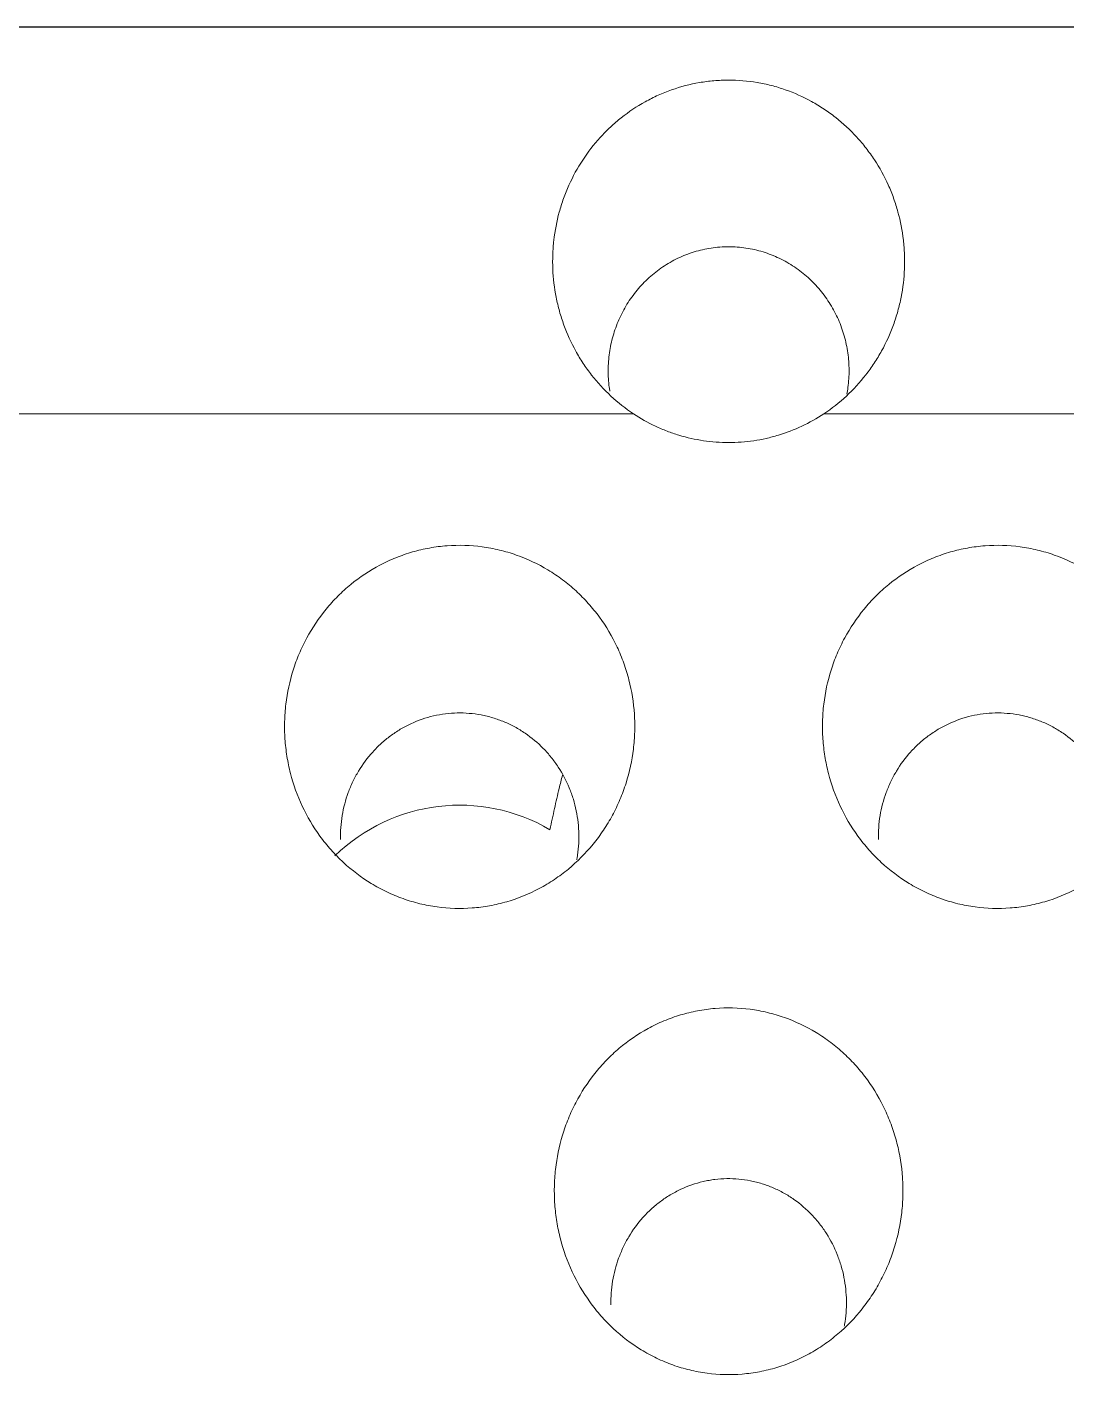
# Model space of a CAD drawing. Header units: inches. Extents: x 3778 to 56227, y -16914 to 35091.
# Drawn here: x 42836.99 to 42842.76, y -12666.44 to -12658.95 of the extents above; entities that cross this region are included whole.
import ezdxf

# ---------------------------------------------------------------- set-up
doc = ezdxf.new("R2010")
doc.units = ezdxf.units.IN
doc.header["$LTSCALE"] = 100
doc.header["$MEASUREMENT"] = 0
doc.linetypes.add('DH-HID2', pattern=[1.2, 0.8, -0.4])
doc.layers.add('2-con', color=2, linetype='Continuous')
doc.layers.add('FU-FURM', color=251, linetype='DH-HID2')
doc.layers.add('mark-B', color=2, linetype='Continuous', lineweight=20)

# ---------------------------------------------------------------- blocks, each defined once
blk = doc.blocks.new('cjscjdeh')
at = {"layer": 'FU-FURM', "color": 8}
blk.add_line((149349.5168, 68184.8848), (151549.5168, 68184.8848), dxfattribs=at)
blk = doc.blocks.new('무풍1WAY 대형')
at = {"layer": 'mark-B'}
blk.add_ellipse((-155.34, -414.6333), major_axis=(0, -1.0449), ratio=0.971746, start_param=5.766922, end_param=7.033761, dxfattribs=at)
for points, knots in [([(-156.0633, -412.9192), (-156.0249, -412.9724), (-155.9924, -413.0283), (-155.9379, -413.145), (-155.916, -413.2059), (-155.8915, -413.3009), (-155.8848, -413.3328), (-155.8744, -413.3967), (-155.8669, -413.4609), (-155.8653, -413.5256), (-155.8662, -413.5743), (-155.8669, -413.5905), (-155.8691, -413.6231), (-155.8705, -413.6394), (-155.8795, -413.7203), (-155.8926, -413.7836), (-155.9206, -413.8762), (-155.9314, -413.9068), (-155.9499, -413.952), (-155.9564, -413.967), (-155.9702, -413.9967), (-155.9774, -414.0113), (-156.015, -414.0832), (-156.0501, -414.1373), (-156.1106, -414.2133), (-156.132, -414.2377), (-156.1663, -414.273), (-156.178, -414.2845), (-156.2018, -414.3067), (-156.2139, -414.3175), (-156.2759, -414.3698), (-156.3292, -414.4064), (-156.4007, -414.4454), (-156.4152, -414.4528), (-156.4448, -414.467), (-156.4598, -414.4738), (-156.505, -414.4926), (-156.5662, -414.5145), (-156.6292, -414.5299), (-156.6771, -414.539), (-156.6932, -414.5416), (-156.7255, -414.546), (-156.7419, -414.5478), (-156.8238, -414.5545), (-156.8888, -414.5529), (-156.9854, -414.5403), (-157.0175, -414.5344), (-157.0654, -414.523), (-157.0813, -414.5187), (-157.1127, -414.5095), (-157.1282, -414.5044), (-157.2049, -414.4773), (-157.2635, -414.4495), (-157.3334, -414.4071), (-157.3472, -414.3982), (-157.3743, -414.3798), (-157.4141, -414.3513), (-157.4763, -414.2992), (-157.5216, -414.2528), (-157.554, -414.2162), (-157.5645, -414.2038), (-157.585, -414.1782), (-157.595, -414.1652), (-157.6428, -414.0992), (-157.6755, -414.0434), (-157.7167, -413.9553), (-157.7291, -413.9252), (-157.7512, -413.8636), (-157.7607, -413.8325), (-157.7848, -413.7384), (-157.795, -413.6746), (-157.8017, -413.5773), (-157.8024, -413.5445), (-157.8009, -413.4794), (-157.7987, -413.4471), (-157.7877, -413.3509), (-157.7746, -413.2875), (-157.7508, -413.2094), (-157.7456, -413.1938), (-157.7347, -413.1631), (-157.7173, -413.1175), (-157.6832, -413.0442), (-157.6507, -412.9884), (-157.6242, -412.9476), (-157.6151, -412.9341), (-157.5961, -412.9076), (-157.5862, -412.8946), (-157.5353, -412.8303), (-157.4902, -412.7837), (-157.4163, -412.7209), (-157.3906, -412.7011), (-157.3504, -412.6733), (-157.3367, -412.6643), (-157.3088, -412.647), (-157.2946, -412.6388), (-157.2231, -412.5994), (-157.1634, -412.5742), (-157.0701, -412.5459), (-157.0384, -412.538), (-156.9737, -412.5257), (-156.9414, -412.5213), (-156.8442, -412.5133), (-156.7793, -412.5148), (-156.6979, -412.5255), (-156.6816, -412.5281), (-156.6494, -412.5341), (-156.6015, -412.5444), (-156.5237, -412.5677), (-156.4636, -412.5927), (-156.4194, -412.6139), (-156.4047, -412.6214), (-156.3759, -412.6371), (-156.3617, -412.6453), (-156.2923, -412.688), (-156.2407, -412.7273), (-156.1691, -412.7941), (-156.1462, -412.8177), (-156.1029, -412.8669), (-156.0825, -412.8926), (-156.0633, -412.9192)], [0, 0, 0, 0, 0.03125, 0.03125, 0.0625, 0.0625, 0.078125, 0.078125, 0.09375, 0.109375, 0.109375, 0.117188, 0.117188, 0.125, 0.125, 0.15625, 0.15625, 0.171875, 0.171875, 0.179688, 0.179688, 0.1875, 0.1875, 0.21875, 0.21875, 0.234375, 0.234375, 0.242188, 0.242188, 0.25, 0.25, 0.28125, 0.28125, 0.289063, 0.289063, 0.296875, 0.296875, 0.3125, 0.328125, 0.328125, 0.335938, 0.335938, 0.34375, 0.34375, 0.375, 0.375, 0.390625, 0.390625, 0.398438, 0.398438, 0.40625, 0.40625, 0.4375, 0.4375, 0.445313, 0.445313, 0.453125, 0.46875, 0.484375, 0.484375, 0.492188, 0.492188, 0.5, 0.5, 0.53125, 0.53125, 0.546875, 0.546875, 0.5625, 0.5625, 0.59375, 0.59375, 0.609375, 0.609375, 0.625, 0.625, 0.65625, 0.65625, 0.664063, 0.664063, 0.671875, 0.6875, 0.703125, 0.703125, 0.710938, 0.710938, 0.71875, 0.71875, 0.75, 0.75, 0.765625, 0.765625, 0.773438, 0.773438, 0.78125, 0.78125, 0.8125, 0.8125, 0.828125, 0.828125, 0.84375, 0.84375, 0.875, 0.875, 0.882812, 0.882812, 0.890625, 0.90625, 0.921875, 0.921875, 0.929687, 0.929687, 0.9375, 0.9375, 0.96875, 0.96875, 0.984375, 0.984375, 1, 1, 1, 1]), ([(-156.1797, -412.9025), (-156.1793, -412.9247), (-156.18, -412.9468), (-156.1832, -412.9909), (-156.1859, -413.0129), (-156.1968, -413.0783), (-156.2079, -413.1206), (-156.2304, -413.1824), (-156.2389, -413.2027), (-156.253, -413.2327), (-156.258, -413.2426), (-156.2684, -413.2621), (-156.2738, -413.2717), (-156.3019, -413.319), (-156.3278, -413.3544), (-156.3719, -413.4037), (-156.3875, -413.4196), (-156.4201, -413.4494), (-156.4539, -413.4775), (-156.4995, -413.5082), (-156.5283, -413.5245), (-156.5479, -413.5349), (-156.5578, -413.5399), (-156.608, -413.5634), (-156.6496, -413.5778), (-156.7032, -413.5903), (-156.714, -413.5925), (-156.7358, -413.5964), (-156.7468, -413.598), (-156.7799, -413.6021), (-156.802, -413.6036), (-156.8679, -413.6046), (-156.9117, -413.6007), (-156.9662, -413.5899), (-156.977, -413.5874), (-156.9985, -413.582), (-157.0091, -413.579), (-157.0406, -413.5692), (-157.0818, -413.5539), (-157.1212, -413.5346), (-157.1597, -413.5131), (-157.1786, -413.5012), (-157.2329, -413.4631), (-157.2659, -413.4345), (-157.3112, -413.3869), (-157.3256, -413.3702), (-157.3461, -413.3441), (-157.3527, -413.3351), (-157.3654, -413.3171), (-157.3715, -413.308), (-157.401, -413.2617), (-157.4208, -413.2227), (-157.4451, -413.1616), (-157.4524, -413.1407), (-157.4649, -413.0983), (-157.4701, -413.0769), (-157.4828, -413.0125), (-157.4873, -412.969), (-157.4883, -412.9031), (-157.4876, -412.8808), (-157.4842, -412.8369), (-157.4815, -412.8151), (-157.4773, -412.7903), (-157.4767, -412.7872), (-157.4762, -412.784)], [0, 0, 0, 0, 0.029285, 0.029285, 0.05857, 0.05857, 0.117141, 0.117141, 0.146426, 0.146426, 0.161068, 0.161068, 0.175711, 0.175711, 0.234281, 0.234281, 0.263566, 0.263566, 0.292852, 0.322137, 0.336779, 0.336779, 0.351422, 0.351422, 0.409992, 0.409992, 0.424635, 0.424635, 0.439277, 0.439277, 0.468563, 0.468563, 0.527133, 0.527133, 0.541775, 0.541775, 0.556418, 0.556418, 0.585703, 0.614988, 0.614988, 0.644273, 0.644273, 0.702844, 0.702844, 0.732129, 0.732129, 0.746771, 0.746771, 0.761414, 0.761414, 0.819984, 0.819984, 0.84927, 0.84927, 0.878555, 0.878555, 0.937125, 0.937125, 0.96641, 0.96641, 0.995695, 0.995695, 1, 1, 1, 1]), ([(-157.5519, -415.5064), (-157.5134, -415.5593), (-157.4807, -415.6149), (-157.4262, -415.731), (-157.4044, -415.7915), (-157.3841, -415.8703), (-157.3804, -415.8862), (-157.3737, -415.9179), (-157.3649, -415.9656), (-157.3559, -416.0455), (-157.3545, -416.1099), (-157.3557, -416.1583), (-157.3565, -416.1745), (-157.3588, -416.2069), (-157.3604, -416.2231), (-157.37, -416.3036), (-157.3835, -416.3665), (-157.4125, -416.4585), (-157.4236, -416.4888), (-157.4425, -416.5336), (-157.4492, -416.5485), (-157.4633, -416.5778), (-157.4707, -416.5923), (-157.5091, -416.6634), (-157.5449, -416.7168), (-157.6063, -416.7917), (-157.6281, -416.8158), (-157.6744, -416.862), (-157.6985, -416.8838), (-157.7735, -416.9452), (-157.8273, -416.9809), (-157.9137, -417.0265), (-157.9436, -417.0404), (-158.004, -417.0647), (-158.0654, -417.0858), (-158.1284, -417.1005), (-158.1764, -417.1092), (-158.1925, -417.1116), (-158.2249, -417.1158), (-158.2413, -417.1174), (-158.3231, -417.1235), (-158.3879, -417.1215), (-158.4844, -417.1087), (-158.5165, -417.1027), (-158.5643, -417.0912), (-158.5802, -417.0869), (-158.6115, -417.0777), (-158.627, -417.0727), (-158.7036, -417.0457), (-158.7621, -417.018), (-158.832, -416.9759), (-158.8459, -416.9671), (-158.873, -416.9488), (-158.9128, -416.9205), (-158.9749, -416.8688), (-159.0204, -416.8228), (-159.0528, -416.7865), (-159.0634, -416.7742), (-159.0839, -416.7488), (-159.0939, -416.7359), (-159.1418, -416.6703), (-159.1746, -416.6148), (-159.2158, -416.5273), (-159.2282, -416.4973), (-159.2503, -416.436), (-159.2598, -416.405), (-159.2837, -416.3113), (-159.2938, -416.2478), (-159.3001, -416.1509), (-159.3007, -416.1182), (-159.2988, -416.0535), (-159.2964, -416.0213), (-159.2848, -415.9256), (-159.2712, -415.8626), (-159.2467, -415.7851), (-159.2414, -415.7696), (-159.2301, -415.7391), (-159.2122, -415.694), (-159.1774, -415.6214), (-159.1442, -415.5661), (-159.1172, -415.5258), (-159.1079, -415.5125), (-159.0885, -415.4864), (-159.0785, -415.4734), (-159.0268, -415.4103), (-158.9812, -415.3645), (-158.9065, -415.3029), (-158.8805, -415.2835), (-158.8399, -415.2563), (-158.826, -415.2475), (-158.7979, -415.2307), (-158.7837, -415.2227), (-158.7118, -415.1845), (-158.6519, -415.1601), (-158.5739, -415.1374), (-158.5582, -415.1332), (-158.5264, -415.1257), (-158.5103, -415.1224), (-158.4619, -415.1136), (-158.4296, -415.1095), (-158.3325, -415.1022), (-158.2676, -415.1041), (-158.1863, -415.1151), (-158.1701, -415.1177), (-158.1379, -415.1238), (-158.0902, -415.1341), (-158.0125, -415.1574), (-157.9525, -415.1823), (-157.9082, -415.2034), (-157.8936, -415.2108), (-157.8648, -415.2264), (-157.8506, -415.2346), (-157.7812, -415.2769), (-157.7296, -415.3159), (-157.6579, -415.3822), (-157.6349, -415.4056), (-157.5916, -415.4545), (-157.5711, -415.4799), (-157.5519, -415.5064)], [0, 0, 0, 0, 0.03125, 0.03125, 0.0625, 0.0625, 0.070312, 0.070312, 0.078125, 0.09375, 0.109375, 0.109375, 0.117187, 0.117187, 0.125, 0.125, 0.15625, 0.15625, 0.171875, 0.171875, 0.179687, 0.179687, 0.1875, 0.1875, 0.21875, 0.21875, 0.234375, 0.234375, 0.25, 0.25, 0.28125, 0.28125, 0.296875, 0.296875, 0.3125, 0.328125, 0.328125, 0.335937, 0.335937, 0.34375, 0.34375, 0.375, 0.375, 0.390625, 0.390625, 0.398437, 0.398437, 0.40625, 0.40625, 0.4375, 0.4375, 0.445312, 0.445312, 0.453125, 0.46875, 0.484375, 0.484375, 0.492187, 0.492187, 0.5, 0.5, 0.53125, 0.53125, 0.546875, 0.546875, 0.5625, 0.5625, 0.59375, 0.59375, 0.609375, 0.609375, 0.625, 0.625, 0.65625, 0.65625, 0.664062, 0.664062, 0.671875, 0.6875, 0.703125, 0.703125, 0.710937, 0.710937, 0.71875, 0.71875, 0.75, 0.75, 0.765625, 0.765625, 0.773437, 0.773437, 0.78125, 0.78125, 0.8125, 0.8125, 0.820312, 0.820312, 0.828125, 0.828125, 0.84375, 0.84375, 0.875, 0.875, 0.882812, 0.882812, 0.890625, 0.90625, 0.921875, 0.921875, 0.929687, 0.929687, 0.9375, 0.9375, 0.96875, 0.96875, 0.984375, 0.984375, 1, 1, 1, 1]), ([(-154.5643, -415.5064), (-154.5258, -415.5593), (-154.4932, -415.6149), (-154.4387, -415.731), (-154.4168, -415.7915), (-154.3965, -415.8703), (-154.3928, -415.8862), (-154.3862, -415.9179), (-154.3774, -415.9656), (-154.3683, -416.0455), (-154.367, -416.1099), (-154.3682, -416.1583), (-154.369, -416.1745), (-154.3713, -416.2069), (-154.3728, -416.2231), (-154.3824, -416.3036), (-154.396, -416.3665), (-154.4249, -416.4585), (-154.436, -416.4888), (-154.455, -416.5336), (-154.4617, -416.5485), (-154.4757, -416.5778), (-154.4831, -416.5923), (-154.5215, -416.6634), (-154.5573, -416.7168), (-154.6188, -416.7917), (-154.6406, -416.8158), (-154.6868, -416.862), (-154.7109, -416.8838), (-154.786, -416.9452), (-154.8397, -416.9809), (-154.9262, -417.0265), (-154.9561, -417.0404), (-155.0165, -417.0647), (-155.0778, -417.0858), (-155.1409, -417.1005), (-155.1889, -417.1092), (-155.205, -417.1117), (-155.2374, -417.1158), (-155.2538, -417.1174), (-155.3355, -417.1235), (-155.4004, -417.1215), (-155.4969, -417.1087), (-155.5289, -417.1027), (-155.5768, -417.0912), (-155.5927, -417.087), (-155.624, -417.0777), (-155.6394, -417.0727), (-155.716, -417.0457), (-155.7746, -417.018), (-155.8445, -416.9759), (-155.8583, -416.9671), (-155.8854, -416.9488), (-155.9252, -416.9205), (-155.9874, -416.8688), (-156.0328, -416.8228), (-156.0653, -416.7866), (-156.0758, -416.7742), (-156.0963, -416.7488), (-156.1063, -416.7359), (-156.1543, -416.6703), (-156.1871, -416.6148), (-156.2283, -416.5273), (-156.2407, -416.4973), (-156.2627, -416.436), (-156.2722, -416.405), (-156.2962, -416.3113), (-156.3063, -416.2478), (-156.3126, -416.1509), (-156.3132, -416.1182), (-156.3113, -416.0535), (-156.3089, -416.0213), (-156.2972, -415.9256), (-156.2837, -415.8626), (-156.2591, -415.7851), (-156.2538, -415.7696), (-156.2426, -415.7391), (-156.2247, -415.694), (-156.1899, -415.6214), (-156.1566, -415.5661), (-156.1297, -415.5258), (-156.1204, -415.5125), (-156.101, -415.4864), (-156.0909, -415.4734), (-156.0393, -415.4103), (-155.9937, -415.3645), (-155.9189, -415.3029), (-155.893, -415.2835), (-155.8523, -415.2563), (-155.8385, -415.2475), (-155.8104, -415.2307), (-155.7961, -415.2227), (-155.7243, -415.1845), (-155.6644, -415.1601), (-155.5864, -415.1374), (-155.5707, -415.1332), (-155.5388, -415.1257), (-155.5227, -415.1224), (-155.4743, -415.1136), (-155.442, -415.1095), (-155.3449, -415.1022), (-155.2801, -415.1041), (-155.1988, -415.1151), (-155.1825, -415.1177), (-155.1504, -415.1238), (-155.1026, -415.1341), (-155.025, -415.1574), (-154.9649, -415.1823), (-154.9207, -415.2034), (-154.906, -415.2108), (-154.8772, -415.2264), (-154.8631, -415.2346), (-154.7936, -415.2769), (-154.742, -415.3159), (-154.6704, -415.3822), (-154.6474, -415.4056), (-154.604, -415.4545), (-154.5835, -415.4799), (-154.5643, -415.5064)], [0, 0, 0, 0, 0.03125, 0.03125, 0.0625, 0.0625, 0.070312, 0.070312, 0.078125, 0.09375, 0.109375, 0.109375, 0.117187, 0.117187, 0.125, 0.125, 0.15625, 0.15625, 0.171875, 0.171875, 0.179687, 0.179687, 0.1875, 0.1875, 0.21875, 0.21875, 0.234375, 0.234375, 0.25, 0.25, 0.28125, 0.28125, 0.296875, 0.296875, 0.3125, 0.328125, 0.328125, 0.335937, 0.335937, 0.34375, 0.34375, 0.375, 0.375, 0.390625, 0.390625, 0.398437, 0.398437, 0.40625, 0.40625, 0.4375, 0.4375, 0.445312, 0.445312, 0.453125, 0.46875, 0.484375, 0.484375, 0.492187, 0.492187, 0.5, 0.5, 0.53125, 0.53125, 0.546875, 0.546875, 0.5625, 0.5625, 0.59375, 0.59375, 0.609375, 0.609375, 0.625, 0.625, 0.65625, 0.65625, 0.664062, 0.664062, 0.671875, 0.6875, 0.703125, 0.703125, 0.710937, 0.710937, 0.71875, 0.71875, 0.75, 0.75, 0.765625, 0.765625, 0.773437, 0.773437, 0.78125, 0.78125, 0.8125, 0.8125, 0.820312, 0.820312, 0.828125, 0.828125, 0.84375, 0.84375, 0.875, 0.875, 0.882812, 0.882812, 0.890625, 0.90625, 0.921875, 0.921875, 0.929687, 0.929687, 0.9375, 0.9375, 0.96875, 0.96875, 0.984375, 0.984375, 1, 1, 1, 1]), ([(-157.6656, -415.4879), (-157.6651, -415.5101), (-157.6657, -415.5323), (-157.6688, -415.5765), (-157.6715, -415.5986), (-157.6824, -415.6641), (-157.6936, -415.7065), (-157.7163, -415.7685), (-157.7248, -415.7888), (-157.7392, -415.8189), (-157.7442, -415.8288), (-157.7547, -415.8483), (-157.7602, -415.8579), (-157.7886, -415.9051), (-157.8148, -415.9405), (-157.8593, -415.9898), (-157.8752, -416.0057), (-157.908, -416.0355), (-157.9422, -416.0635), (-157.9881, -416.0941), (-158.0171, -416.1104), (-158.0369, -416.1208), (-158.0469, -416.1257), (-158.0974, -416.1492), (-158.1392, -416.1636), (-158.2039, -416.1786), (-158.2259, -416.1826), (-158.2703, -416.1881), (-158.2925, -416.1897), (-158.3588, -416.1911), (-158.4029, -416.1874), (-158.4578, -416.177), (-158.4687, -416.1747), (-158.4904, -416.1694), (-158.5011, -416.1665), (-158.5329, -416.1569), (-158.5745, -416.1421), (-158.6243, -416.1183), (-158.6532, -416.1017), (-158.6723, -416.0901), (-158.6817, -416.0841), (-158.7276, -416.0529), (-158.7613, -416.0246), (-158.8075, -415.9774), (-158.8222, -415.9609), (-158.8431, -415.9349), (-158.8498, -415.9261), (-158.8629, -415.9081), (-158.8692, -415.899), (-158.8994, -415.853), (-158.9198, -415.8141), (-158.9407, -415.7633), (-158.9447, -415.753), (-158.9521, -415.7321), (-158.9556, -415.7216), (-158.9653, -415.6898), (-158.9707, -415.6684), (-158.984, -415.6039), (-158.9888, -415.5603), (-158.99, -415.4941), (-158.9894, -415.4718), (-158.9861, -415.4278), (-158.9835, -415.4059), (-158.9793, -415.381), (-158.9787, -415.3777), (-158.9781, -415.3744)], [0, 0, 0, 0, 0.029281, 0.029281, 0.058562, 0.058562, 0.117123, 0.117123, 0.146404, 0.146404, 0.161045, 0.161045, 0.175685, 0.175685, 0.234247, 0.234247, 0.263528, 0.263528, 0.292809, 0.322089, 0.33673, 0.33673, 0.35137, 0.35137, 0.409932, 0.409932, 0.439213, 0.439213, 0.468494, 0.468494, 0.527055, 0.527055, 0.541696, 0.541696, 0.556336, 0.556336, 0.585617, 0.614898, 0.629538, 0.629538, 0.644179, 0.644179, 0.702741, 0.702741, 0.732021, 0.732021, 0.746662, 0.746662, 0.761302, 0.761302, 0.819864, 0.819864, 0.834504, 0.834504, 0.849145, 0.849145, 0.878426, 0.878426, 0.936987, 0.936987, 0.966268, 0.966268, 0.995549, 0.995549, 1, 1, 1, 1]), ([(-154.678, -415.4879), (-154.6776, -415.5101), (-154.6781, -415.5323), (-154.6813, -415.5765), (-154.6839, -415.5986), (-154.6948, -415.6641), (-154.706, -415.7065), (-154.7287, -415.7685), (-154.7373, -415.7888), (-154.7516, -415.8189), (-154.7567, -415.8288), (-154.7672, -415.8483), (-154.7726, -415.8579), (-154.8011, -415.9051), (-154.8272, -415.9405), (-154.8718, -415.9898), (-154.8876, -416.0057), (-154.9205, -416.0355), (-154.9546, -416.0635), (-155.0005, -416.0941), (-155.0296, -416.1104), (-155.0493, -416.1208), (-155.0593, -416.1258), (-155.1099, -416.1492), (-155.1517, -416.1636), (-155.2164, -416.1787), (-155.2383, -416.1826), (-155.2828, -416.1882), (-155.3049, -416.1897), (-155.3713, -416.1911), (-155.4154, -416.1874), (-155.4702, -416.177), (-155.4812, -416.1747), (-155.5028, -416.1694), (-155.5136, -416.1665), (-155.5454, -416.1569), (-155.5869, -416.1421), (-155.6368, -416.1183), (-155.6657, -416.1018), (-155.6848, -416.0902), (-155.6942, -416.0841), (-155.7401, -416.0529), (-155.7738, -416.0246), (-155.82, -415.9774), (-155.8346, -415.9609), (-155.8555, -415.9349), (-155.8623, -415.9261), (-155.8753, -415.9081), (-155.8816, -415.899), (-155.9118, -415.853), (-155.9322, -415.8142), (-155.9532, -415.7633), (-155.9571, -415.753), (-155.9646, -415.7322), (-155.9681, -415.7216), (-155.9778, -415.6898), (-155.9832, -415.6684), (-155.9965, -415.6039), (-156.0013, -415.5603), (-156.0025, -415.4941), (-156.0019, -415.4718), (-155.9986, -415.4278), (-155.9959, -415.4059), (-155.9917, -415.381), (-155.9912, -415.3777), (-155.9906, -415.3744)], [0, 0, 0, 0, 0.029281, 0.029281, 0.058562, 0.058562, 0.117123, 0.117123, 0.146404, 0.146404, 0.161045, 0.161045, 0.175685, 0.175685, 0.234247, 0.234247, 0.263528, 0.263528, 0.292809, 0.32209, 0.33673, 0.33673, 0.35137, 0.35137, 0.409932, 0.409932, 0.439213, 0.439213, 0.468494, 0.468494, 0.527056, 0.527056, 0.541696, 0.541696, 0.556336, 0.556336, 0.585617, 0.614898, 0.629539, 0.629539, 0.644179, 0.644179, 0.702741, 0.702741, 0.732022, 0.732022, 0.746662, 0.746662, 0.761302, 0.761302, 0.819864, 0.819864, 0.834505, 0.834505, 0.849145, 0.849145, 0.878426, 0.878426, 0.936988, 0.936988, 0.966269, 0.966269, 0.995549, 0.995549, 1, 1, 1, 1]), ([(-155.8412, -415.542), (-155.8498, -415.5818), (-155.8583, -415.6209), (-155.8753, -415.6973), (-155.8839, -415.7346), (-155.8985, -415.7962), (-155.9046, -415.8212), (-155.9107, -415.8452)], [0, 0, 0, 0, 0.368579, 0.368579, 0.737158, 0.737158, 1, 1, 1, 1]), ([(-156.3058, -417.8514), (-156.3444, -417.8259), (-156.3849, -417.8031), (-156.4485, -417.7731), (-156.4701, -417.7639), (-156.5138, -417.7471), (-156.5358, -417.7396), (-156.6025, -417.7194), (-156.6478, -417.7092), (-156.717, -417.6989), (-156.7402, -417.6963), (-156.7872, -417.6928), (-156.8107, -417.6919), (-156.8807, -417.6919), (-156.927, -417.6954), (-156.9961, -417.7056), (-157.019, -417.7099), (-157.0647, -417.7201), (-157.0875, -417.7261), (-157.1548, -417.7465), (-157.2416, -417.78), (-157.3227, -417.8256), (-157.3618, -417.8514)], [0, 0, 0, 0, 0.125, 0.125, 0.1875, 0.1875, 0.25, 0.25, 0.375, 0.375, 0.4375, 0.4375, 0.5, 0.5, 0.625, 0.625, 0.6875, 0.6875, 0.75, 0.75, 0.875, 1, 1, 1, 1]), ([(-156.3058, -417.8514), (-156.2608, -417.8812), (-156.219, -417.9142), (-156.1415, -417.986), (-156.1057, -418.0249), (-156.0566, -418.0877), (-156.0409, -418.1094), (-156.0113, -418.1542), (-155.9975, -418.177), (-155.9589, -418.2467), (-155.937, -418.2949), (-155.9097, -418.3697), (-155.9016, -418.3951), (-155.8872, -418.4466), (-155.8811, -418.4726), (-155.8657, -418.5508), (-155.8595, -418.6032), (-155.8563, -418.6825), (-155.8562, -418.709), (-155.8581, -418.7623), (-155.8601, -418.7891), (-155.8691, -418.8684), (-155.8791, -418.9203), (-155.9, -418.9967), (-155.9079, -419.0219), (-155.9214, -419.0595), (-155.9261, -419.0719), (-155.9361, -419.0966), (-155.9413, -419.109), (-155.9688, -419.1701), (-155.9943, -419.2166), (-156.0522, -419.3052), (-156.0847, -419.3472), (-156.1298, -419.3967), (-156.139, -419.4065), (-156.1579, -419.4256), (-156.1867, -419.4536), (-156.217, -419.4796), (-156.2794, -419.5291), (-156.3236, -419.5587), (-156.394, -419.5977), (-156.4182, -419.6098), (-156.4672, -419.6319), (-156.4921, -419.6418), (-156.5676, -419.6684), (-156.6192, -419.6819), (-156.6853, -419.6933), (-156.6986, -419.6953), (-156.7254, -419.6988), (-156.7389, -419.7003), (-156.7792, -419.7037), (-156.806, -419.7049), (-156.8862, -419.705), (-156.9394, -419.7006), (-157.0056, -419.6894), (-157.0188, -419.6868), (-157.0452, -419.6812), (-157.0584, -419.6781), (-157.0976, -419.668), (-157.1232, -419.6602), (-157.1988, -419.6337), (-157.2476, -419.612), (-157.318, -419.5732), (-157.3412, -419.5592), (-157.3859, -419.5294), (-157.4076, -419.5137), (-157.4703, -419.4642), (-157.5092, -419.428), (-157.5634, -419.3688), (-157.5807, -419.3482), (-157.6136, -419.3059), (-157.6291, -419.2842), (-157.6727, -419.2177), (-157.6983, -419.1712), (-157.7256, -419.1105), (-157.7309, -419.0983), (-157.7409, -419.0735), (-157.7457, -419.061), (-157.7593, -419.0232), (-157.7673, -418.9979), (-157.7883, -418.9212), (-157.7984, -418.8693), (-157.8074, -418.7903), (-157.8094, -418.7638), (-157.8114, -418.7103), (-157.8114, -418.6836), (-157.8082, -418.6042), (-157.8021, -418.5517), (-157.7868, -418.4738), (-157.7807, -418.448), (-157.7665, -418.3966), (-157.7583, -418.371), (-157.7311, -418.2959), (-157.7092, -418.2477), (-157.6708, -418.1782), (-157.6571, -418.1555), (-157.6352, -418.1222), (-157.6276, -418.1112), (-157.612, -418.0894), (-157.604, -418.0787), (-157.5627, -418.0257), (-157.5267, -417.9865), (-157.4488, -417.9142), (-157.4069, -417.8812), (-157.3618, -417.8514)], [0, 0, 0, 0, 0.03125, 0.03125, 0.0625, 0.0625, 0.078125, 0.078125, 0.09375, 0.09375, 0.125, 0.125, 0.140625, 0.140625, 0.15625, 0.15625, 0.1875, 0.1875, 0.203125, 0.203125, 0.21875, 0.21875, 0.25, 0.25, 0.265625, 0.265625, 0.273437, 0.273437, 0.28125, 0.28125, 0.3125, 0.3125, 0.34375, 0.34375, 0.351562, 0.351562, 0.359375, 0.375, 0.375, 0.40625, 0.40625, 0.421875, 0.421875, 0.4375, 0.4375, 0.46875, 0.46875, 0.476562, 0.476562, 0.484375, 0.484375, 0.5, 0.5, 0.53125, 0.53125, 0.539062, 0.539062, 0.546875, 0.546875, 0.5625, 0.5625, 0.59375, 0.59375, 0.609375, 0.609375, 0.625, 0.625, 0.65625, 0.65625, 0.671875, 0.671875, 0.6875, 0.6875, 0.71875, 0.71875, 0.726562, 0.726562, 0.734375, 0.734375, 0.75, 0.75, 0.78125, 0.78125, 0.796875, 0.796875, 0.8125, 0.8125, 0.84375, 0.84375, 0.859375, 0.859375, 0.875, 0.875, 0.90625, 0.90625, 0.921875, 0.921875, 0.929687, 0.929687, 0.9375, 0.9375, 0.96875, 0.96875, 1, 1, 1, 1]), ([(-157.4907, -417.9607), (-157.4931, -417.9731), (-157.495, -417.9856), (-157.4988, -418.0141), (-157.5003, -418.03), (-157.5023, -418.0621), (-157.5028, -418.0783), (-157.5025, -418.1266), (-157.4978, -418.1903), (-157.4846, -418.2529), (-157.4714, -418.2993), (-157.4664, -418.3148), (-157.4555, -418.3451), (-157.4496, -418.36), (-157.4302, -418.4039), (-157.4154, -418.4323), (-157.3901, -418.4733), (-157.3812, -418.4867), (-157.3624, -418.513), (-157.3524, -418.5258), (-157.3215, -418.563), (-157.2993, -418.5862), (-157.2636, -418.6185), (-157.2513, -418.6289), (-157.2259, -418.6488), (-157.2127, -418.6584), (-157.1722, -418.6856), (-157.1162, -418.7175), (-157.0561, -418.7411), (-157.0094, -418.7554), (-156.9936, -418.7596), (-156.9619, -418.7668), (-156.9461, -418.7698), (-156.8982, -418.7769), (-156.8661, -418.7793), (-156.8174, -418.7793), (-156.8011, -418.7787), (-156.7686, -418.7763), (-156.7524, -418.7744), (-156.7045, -418.7672), (-156.6732, -418.76), (-156.6269, -418.7458), (-156.6116, -418.7404), (-156.5814, -418.7286), (-156.5664, -418.7221), (-156.5225, -418.7011), (-156.4667, -418.6691), (-156.4161, -418.6295), (-156.38, -418.5968), (-156.3683, -418.5854), (-156.3461, -418.5622), (-156.3354, -418.5502), (-156.3047, -418.5132), (-156.2861, -418.4872), (-156.2609, -418.4463), (-156.2529, -418.4323), (-156.2379, -418.4037), (-156.2309, -418.3891), (-156.2115, -418.345), (-156.1899, -418.2849), (-156.1766, -418.2223), (-156.1697, -418.1744), (-156.168, -418.1583), (-156.1657, -418.1263), (-156.165, -418.1103), (-156.1648, -418.0625), (-156.1667, -418.0306), (-156.1718, -417.9916), (-156.1729, -417.9843), (-156.1741, -417.977)], [0, 0, 0, 0, 0.016139, 0.016139, 0.036441, 0.036441, 0.056743, 0.056743, 0.097348, 0.137952, 0.137952, 0.158254, 0.158254, 0.178556, 0.178556, 0.21916, 0.21916, 0.239462, 0.239462, 0.259765, 0.259765, 0.300369, 0.300369, 0.320671, 0.320671, 0.340973, 0.340973, 0.381577, 0.422181, 0.422181, 0.442484, 0.442484, 0.462786, 0.462786, 0.50339, 0.50339, 0.523692, 0.523692, 0.543994, 0.543994, 0.584598, 0.584598, 0.6049, 0.6049, 0.625203, 0.625203, 0.665807, 0.706411, 0.706411, 0.726713, 0.726713, 0.747015, 0.747015, 0.787619, 0.787619, 0.807922, 0.807922, 0.828224, 0.828224, 0.868828, 0.909432, 0.909432, 0.929734, 0.929734, 0.950036, 0.950036, 0.990641, 0.990641, 1, 1, 1, 1])]:
    blk.add_open_spline(points, degree=3, knots=knots, dxfattribs=at)
for points in [[(-157.3618, -417.8514), (-158.0057, -417.8514), (-158.6495, -417.8514), (-159.2933, -417.8514)], [(-0.4101, -417.8514), (-52.3753, -417.8514), (-104.3406, -417.8514), (-156.3058, -417.8514)]]:
    blk.add_open_spline(points, degree=3, dxfattribs=at)
blk = doc.blocks.new('dpdjzjs')
at = {"layer": 'mark-B', "rotation": 180}
blk.add_blockref('무풍1WAY 대형', (178654.9147, 88751.491), dxfattribs=at)

msp = doc.modelspace()

# ---------------------------------------------------------------- block references
msp.add_blockref('cjscjdeh', (-107842.9668, -80843.8362))
at = {"layer": '2-con'}
msp.add_blockref('dpdjzjs', (-135970.8648, -101830.4424), dxfattribs=at)

doc.saveas('drawing.dxf')
